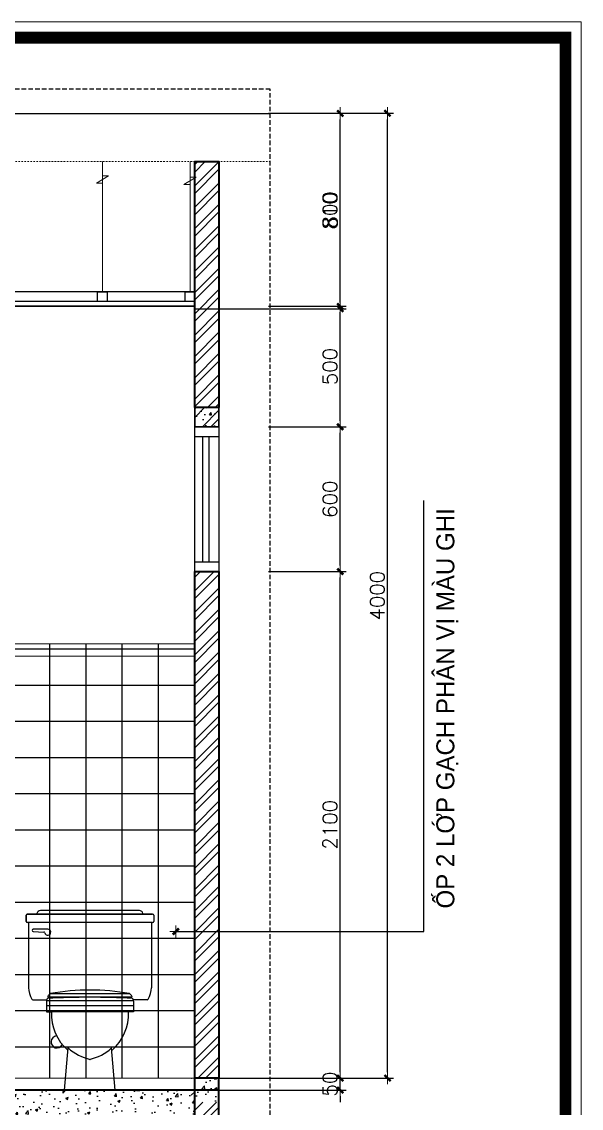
# Model space of a CAD drawing. Header units: millimetres. Extents: x 615730 to 2792744, y 139412 to 597571.
# Drawn here: x 1428010 to 1437293, y 263753 to 281772 of the extents above; entities that cross this region are included whole.
import ezdxf

# ---------------------------------------------------------------- set-up
doc = ezdxf.new("R2010")
doc.units = ezdxf.units.MM
doc.header["$MEASUREMENT"] = 0
doc.header["$PDMODE"] = 34
doc.linetypes.add('DASHDOT', pattern=[1, 0.5, -0.25, 0, -0.25])
doc.linetypes.add('HIDDEN', pattern=[0.375, 0.25, -0.125])
doc.layers.get('0').update_dxf_attribs({"lineweight": 5})
for name, color, linetype in [('CUA', 132, 'Continuous'), ('DUT', 250, 'HIDDEN'), ('H', 252, 'Continuous'), ('HACH', 250, 'Continuous'), ('NOITHAT', 144, 'Continuous'), ('TEXT', 2, 'Continuous'), ('THAY1', 7, 'Continuous'), ('thaydam', 42, 'Continuous')]:
    doc.layers.add(name, color=color, linetype=linetype)
for name, color, linetype, lineweight in [('NETNGOAITUONG', 1, 'Continuous', 40), ('thay', 7, 'Continuous', 15), ('TIM TRUC', 149, 'DASHDOT', 9), ('TUONG', 6, 'Continuous', 35), ('VLIEU', 250, 'Continuous', 9)]:
    doc.layers.add(name, color=color, linetype=linetype, lineweight=lineweight)
doc.styles.add('CHUHOA', font='')
doc.styles.add('romans', font='romans.shx', dxfattribs={"height": 240})
doc.styles.get('CHUHOA').set_extended_font_data('.VnAvantH')
doc.dimstyles.new('1-50', dxfattribs={"dimtxt": 200, "dimasz": 100, "dimexe": 100, "dimexo": 0, "dimgap": 50, "dimtad": 1, "dimdec": 0, "dimlfac": 0.25, "dimzin": 0, "dimdsep": 46, "dimtxsty": 'romans', "dimblk": ']', "dimcen": 0, "dimdle": 100, "dimclrd": 148, "dimclre": 148, "dimclrt": 2, "dimadec": 0, "dimazin": 0, "dimtfac": 1.111111, "dimtdec": 0, "dimtix": 1, "dimtmove": 2, "dimatfit": 3, "dimldrblk": ']', "dimfxl": 200, "dimtolj": 1, "dimtzin": 0, "dimarcsym": 0})
doc.dimstyles.new('100', dxfattribs={"dimtxt": 200, "dimasz": 100, "dimexe": 100, "dimexo": 0, "dimgap": 50, "dimtad": 1, "dimdec": 0, "dimdsep": 46, "dimtxsty": 'romans', "dimblk": ']', "dimcen": 50, "dimdle": 100, "dimclrd": 148, "dimclre": 148, "dimclrt": 2, "dimadec": 0, "dimazin": 0, "dimtfac": 0.4, "dimtdec": 0, "dimtix": 1, "dimtmove": 2, "dimatfit": 3, "dimldrblk": ']', "dimfxl": 150, "dimtvp": 0.004, "dimtolj": 1, "dimarcsym": 0})
pattern_1 = [(45, (600767.42, 0), (-176.776695, 176.776695), []), (45, (600767.42, 125), (-176.776695, 176.776695), [])]

# ---------------------------------------------------------------- blocks, each defined once
blk = doc.blocks.new('xi2')
at = {"layer": 'NOITHAT'}
for p, q in [((-265, 725), (-265, 700)), ((-265, 700), (-265, 725)), ((260, 730), (-260, 730)), ((260, 730), (-260, 730)), ((-260, 730), (260, 730)), ((205, 745), (-205, 745)), ((265, 725), (265, 700)), ((260, 695), (-260, 695)), ((260, 695), (-260, 695)), ((-255, 695), (-255, 425)), ((255, 695), (255, 425)), ((-175, 667.5), (-235, 667.5)), ((-235, 657.5), (-191.8, 655.7)), ((-237, 375), (-178, 375)), ((180, 370), (-180, 370)), ((-180, 368.4), (-180, 325)), ((171.5, 385), (-171.5, 385)), ((165, 400), (-165, 400)), ((237, 375), (178, 375)), ((180, 368.4), (180, 325)), ((180, 350), (-180, 350)), ((-180, 325), (-160, 325)), ((180, 325), (-180, 325)), ((180, 325), (160, 325)), ((-105, 0), (-90, 175)), ((105, 0), (90, 175)), ((105, 0), (-105, 0))]:
    blk.add_line(p, q, dxfattribs=at)
for centre, radius, start, end in [((-260, 725), 5, 90, 180), ((-260, 725), 5, 90, 180), ((-222.7, 733), 3, 270, 350.4059), ((-205, 730), 15, 90, 170.4059), ((205, 730), 15, 9.5941, 90), ((222.7, 733), 3, 189.5941, 270), ((260, 725), 5, 0, 90), ((-260, 700), 5, 180, 270), ((-260, 700), 5, 180, 270), ((260, 700), 5, 270, 0), ((-235, 662.5), 5, 90, 270), ((-192, 650.7), 5, 14.2156, 87.6141), ((-175, 655), 12.5, 194.2156, 90), ((-134.5, 433.9), 120.8, 184.2251, 207.7316), ((0, -500), 915, 79.6604, 100.3396), ((134.5, 433.9), 120.8, 332.2684, 355.7749), ((-237, 380), 5, 207.7316, 270), ((-139.3, 368.5), 40.7, 167.0315, 180.0995), ((-176, 376.9), 3, 93.5715, 167.0315), ((-12, -2251.3), 2636.3, 89.7392, 93.5715), ((-171.5, 388), 3, 148.7432, 270), ((-139.3, 368.5), 40.7, 130.2744, 148.7432), ((-163.7, 397.2), 3, 100.3396, 130.2744), ((12, -2251.3), 2636.3, 86.4285, 90.2608), ((163.7, 397.2), 3, 49.7256, 79.6604), ((139.3, 368.5), 40.7, 31.2568, 49.7256), ((171.5, 388), 3, 270, 31.2568), ((176, 376.9), 3, 12.9685, 86.4285), ((139.3, 368.5), 40.7, 359.9005, 12.9685), ((237, 380), 5, 270, 332.2684), ((40.9, 316.9), 201.1, 177.6913, 229.0512), ((-40.9, 316.9), 201.1, 310.9488, 2.3087), ((-136.5, 200), 25, 96.5563, 330.6432), ((40.9, 316.9), 193.1, 227.2983, 258.2519), ((-40.9, 316.9), 193.1, 281.7481, 312.7017)]:
    blk.add_arc(centre, radius, start, end, dxfattribs=at)
blk = doc.blocks.new(']')
for p, q in [((1, 0), (-1, 0)), ((0, 1), (0, -1))]:
    blk.add_line(p, q)
at = {"color": 9, "const_width": 0.4}
blk.add_lwpolyline([(-0.51, -0.51), (0.51, 0.51)], dxfattribs=at)
blk = doc.blocks.new('*D2804')
at = {"layer": 'DEFPOINTS', "color": 0, "ltscale": 10, "transparency": 16777216}
for p in [(1430882, 264253), (1433294, 264253), (1430882, 264053)]:
    blk.add_point(p, dxfattribs=at)
at = {"layer": 'VLIEU', "color": 148, "lineweight": -2, "ltscale": 10, "transparency": 16777216}
for p, q in [((1433294, 264353), (1433294, 264453)), ((1430882, 264253), (1433394, 264253)), ((1433294, 264053), (1433294, 264253)), ((1430882, 264053), (1433394, 264053)), ((1433294, 263953), (1433294, 263853))]:
    blk.add_line(p, q, dxfattribs=at)
at = {"layer": 'VLIEU', "color": 148, "lineweight": -2, "ltscale": 10, "transparency": 16777216, "xscale": 100, "yscale": 100, "zscale": 100}
for p, rotation in [((1433294, 264253), 270), ((1433294, 264053), 90)]:
    blk.add_blockref(']', p, dxfattribs=dict(at, rotation=rotation))
at = {"layer": 'VLIEU', "color": 2, "ltscale": 10, "transparency": 16777216, "insert": (1433124, 264153), "char_height": 240, "attachment_point": 5, "rotation": 90, "style": 'romans'}
blk.add_mtext('\\A1;50', dxfattribs=at)
blk = doc.blocks.new('*D2805')
at = {"layer": 'DEFPOINTS', "color": 0, "ltscale": 10, "transparency": 16777216}
for p in [(1432102, 272653), (1433294, 272653), (1430882, 264253)]:
    blk.add_point(p, dxfattribs=at)
at = {"layer": 'VLIEU', "color": 148, "lineweight": -2, "ltscale": 10, "transparency": 16777216}
for p, q in [((1432102, 272653), (1433394, 272653)), ((1433294, 264353), (1433294, 272553)), ((1430882, 264253), (1433394, 264253))]:
    blk.add_line(p, q, dxfattribs=at)
at = {"layer": 'VLIEU', "color": 148, "lineweight": -2, "ltscale": 10, "transparency": 16777216, "xscale": 100, "yscale": 100, "zscale": 100}
for p, rotation in [((1433294, 272653), 90), ((1433294, 264253), 270)]:
    blk.add_blockref(']', p, dxfattribs=dict(at, rotation=rotation))
at = {"layer": 'VLIEU', "color": 2, "ltscale": 10, "transparency": 16777216, "insert": (1433124, 268453), "char_height": 240, "attachment_point": 5, "rotation": 90, "style": 'romans'}
blk.add_mtext('\\A1;2100', dxfattribs=at)
blk = doc.blocks.new('*D2806')
at = {"layer": 'DEFPOINTS', "color": 0, "ltscale": 10, "transparency": 16777216}
for p in [(1432134, 280253), (1433294, 280253), (1430882, 277013)]:
    blk.add_point(p, dxfattribs=at)
at = {"layer": 'VLIEU', "color": 148, "lineweight": -2, "ltscale": 10, "transparency": 16777216}
for p, q in [((1432134, 280253), (1433394, 280253)), ((1433294, 277113), (1433294, 280153)), ((1430882, 277013), (1433394, 277013))]:
    blk.add_line(p, q, dxfattribs=at)
at = {"layer": 'VLIEU', "color": 148, "lineweight": -2, "ltscale": 10, "transparency": 16777216, "xscale": 100, "yscale": 100, "zscale": 100}
for p, rotation in [((1433294, 280253), 90), ((1433294, 277013), 270)]:
    blk.add_blockref(']', p, dxfattribs=dict(at, rotation=rotation))
at = {"layer": 'VLIEU', "color": 2, "ltscale": 10, "transparency": 16777216, "insert": (1433124, 278633), "char_height": 240, "attachment_point": 5, "rotation": 90, "style": 'romans'}
blk.add_mtext('\\A1;810', dxfattribs=at)
blk = doc.blocks.new('*D2807')
at = {"layer": 'DEFPOINTS', "color": 0, "ltscale": 10, "transparency": 16777216}
for p in [(1432356, 280253), (1434078, 280253), (1432356, 264253)]:
    blk.add_point(p, dxfattribs=at)
at = {"layer": 'VLIEU', "color": 148, "lineweight": -2, "ltscale": 10, "transparency": 16777216}
for p, q in [((1432356, 280253), (1434178, 280253)), ((1434078, 264353), (1434078, 280153)), ((1432356, 264253), (1434178, 264253))]:
    blk.add_line(p, q, dxfattribs=at)
at = {"layer": 'VLIEU', "color": 148, "lineweight": -2, "ltscale": 10, "transparency": 16777216, "xscale": 100, "yscale": 100, "zscale": 100}
for p, rotation in [((1434078, 280253), 90), ((1434078, 264253), 270)]:
    blk.add_blockref(']', p, dxfattribs=dict(at, rotation=rotation))
at = {"layer": 'VLIEU', "color": 2, "ltscale": 10, "transparency": 16777216, "insert": (1433908, 272253), "char_height": 240, "attachment_point": 5, "rotation": 90, "style": 'romans'}
blk.add_mtext('\\A1;4000', dxfattribs=at)
blk = doc.blocks.new('*D2945')
at = {"layer": 'DEFPOINTS', "color": 0, "ltscale": 10, "transparency": 16777216}
for p in [(1432102, 275053), (1433294, 275053), (1432102, 272653)]:
    blk.add_point(p, dxfattribs=at)
at = {"layer": 'VLIEU', "color": 148, "lineweight": -2, "ltscale": 10, "transparency": 16777216}
for p, q in [((1432102, 275053), (1433394, 275053)), ((1433294, 272753), (1433294, 274953)), ((1432102, 272653), (1433394, 272653))]:
    blk.add_line(p, q, dxfattribs=at)
at = {"layer": 'VLIEU', "color": 148, "lineweight": -2, "ltscale": 10, "transparency": 16777216, "xscale": 100, "yscale": 100, "zscale": 100}
for p, rotation in [((1433294, 275053), 90), ((1433294, 272653), 270)]:
    blk.add_blockref(']', p, dxfattribs=dict(at, rotation=rotation))
at = {"layer": 'VLIEU', "color": 2, "ltscale": 10, "transparency": 16777216, "insert": (1433124, 273853), "char_height": 240, "attachment_point": 5, "rotation": 90, "style": 'romans'}
blk.add_mtext('\\A1;600', dxfattribs=at)
blk = doc.blocks.new('*D2946')
at = {"layer": 'DEFPOINTS', "color": 0, "ltscale": 10, "transparency": 16777216}
for p in [(1432102, 277053), (1433294, 277053), (1432102, 275053)]:
    blk.add_point(p, dxfattribs=at)
at = {"layer": 'VLIEU', "color": 148, "lineweight": -2, "ltscale": 10, "transparency": 16777216}
for p, q in [((1432102, 277053), (1433394, 277053)), ((1433294, 275153), (1433294, 276953)), ((1432102, 275053), (1433394, 275053))]:
    blk.add_line(p, q, dxfattribs=at)
at = {"layer": 'VLIEU', "color": 148, "lineweight": -2, "ltscale": 10, "transparency": 16777216, "xscale": 100, "yscale": 100, "zscale": 100}
for p, rotation in [((1433294, 277053), 90), ((1433294, 275053), 270)]:
    blk.add_blockref(']', p, dxfattribs=dict(at, rotation=rotation))
at = {"layer": 'VLIEU', "color": 2, "ltscale": 10, "transparency": 16777216, "insert": (1433124, 276053), "char_height": 240, "attachment_point": 5, "rotation": 90, "style": 'romans'}
blk.add_mtext('\\A1;500', dxfattribs=at)
blk = doc.blocks.new('*D2947')
at = {"layer": 'DEFPOINTS', "color": 0, "ltscale": 10, "transparency": 16777216}
for p in [(1432102, 280253), (1433294, 280253), (1432102, 277053)]:
    blk.add_point(p, dxfattribs=at)
at = {"layer": 'VLIEU', "color": 148, "lineweight": -2, "ltscale": 10, "transparency": 16777216}
for p, q in [((1432102, 280253), (1433394, 280253)), ((1433294, 277153), (1433294, 280153)), ((1432102, 277053), (1433394, 277053))]:
    blk.add_line(p, q, dxfattribs=at)
at = {"layer": 'VLIEU', "color": 148, "lineweight": -2, "ltscale": 10, "transparency": 16777216, "xscale": 100, "yscale": 100, "zscale": 100}
for p, rotation in [((1433294, 280253), 90), ((1433294, 277053), 270)]:
    blk.add_blockref(']', p, dxfattribs=dict(at, rotation=rotation))
at = {"layer": 'VLIEU', "color": 2, "ltscale": 10, "transparency": 16777216, "insert": (1433124, 278653), "char_height": 240, "attachment_point": 5, "rotation": 90, "style": 'romans'}
blk.add_mtext('\\A1;800', dxfattribs=at)

msp = doc.modelspace()

# ---------------------------------------------------------------- hatches: boundary and pattern name
at = {"layer": 'HACH'}
h = msp.add_hatch(dxfattribs=at)
h.set_pattern_fill('ANSI32', color=256, scale=800, style=0)
h.set_pattern_definition([(45, (1554041.56, 1702275.22), (-212.132034, 212.132034), []), (45, (1554182.98, 1702275.22), (-212.132034, 212.132034), [])])
h.paths.add_polyline_path([(1431282.1, 275052.6), (1431282.1, 275372.6), (1430882.1, 275372.6), (1430882.1, 275052.6)])
h = msp.add_hatch(dxfattribs=at)
h.set_pattern_fill('AR-CONC', color=256, scale=60, style=0)
h.set_pattern_definition([(50, (1554041.56, 1702275.22), (430.35611, -37.65128), [45, -495]), (355, (1554041.56, 1702275.2), (-83.2508, 451.31528), [36, -396]), (100.4514, (1554077.42, 1702272.1), (347.10563, 413.66373), [38.24411, -420.68527]), (46.1842, (1554041.56, 1702395.2), (640.34463, -99.3114), [67.5, -742.5]), (96.6356, (1554094.9, 1702386.94), (560.79762, 584.47072), [57.36617, -631.0278]), (351.1842, (1554041.56, 1702395.2), (560.79717, 584.47116), [54, -594]), (21, (1554101.56, 1702365.22), (358.14423, -241.571334), [45, -495]), (326, (1554101.56, 1702365.2), (145.9892, 435.09003), [36, -396]), (71.4514, (1554131.4, 1702345.1), (504.13358, 193.5183), [38.24411, -420.68527]), (37.5, (1554041.56, 1702275.22), (7.295913, 199.736312), [0, -391.2, 0, -402, 0, -397.5]), (7.5, (1554041.56, 1702275.22), (157.841722, 236.647027), [0, -229.2, 0, -382.2, 0, -151.5]), (327.5, (1553907.76, 1702275.22), (320.293462, -13.532923), [0, -150, 0, -468, 0, -621]), (317.5, (1553847.76, 1702275.22), (349.9117, 60.06299), [0, -195, 0, -310.8, 0, -441])])
h.paths.add_polyline_path([(1431282.1, 275052.6), (1431282.1, 275372.6), (1430882.1, 275372.6), (1430882.1, 275052.6)])
h = msp.add_hatch(dxfattribs=at)
h.set_pattern_fill('NET', color=256, scale=4800, style=0)
h.set_pattern_definition([(0, (431877.36, 50571.64), (1e-13, 600), []), (90, (431877.36, 50571.64), (-600, 2e-13), [])])
h.paths.add_polyline_path([(1422882.1, 271452.7), (1430882.1, 271452.7), (1430882.1, 264252.7), (1422882.1, 264252.7)])
h = msp.add_hatch(dxfattribs=at)
h.set_pattern_fill('ANSI32', color=256, scale=800, style=0)
h.set_pattern_definition([(45, (1563743.43, 1701075.26), (-212.132034, 212.132034), []), (45, (1563884.85, 1701075.26), (-212.132034, 212.132034), [])])
h.paths.add_polyline_path([(1430882.1, 263852.7), (1430882.1, 264252.7), (1430824, 264252.7), (1430824, 263852.7)])
h = msp.add_hatch(dxfattribs=at)
h.set_pattern_fill('AR-CONC', color=256, scale=60, style=0)
h.set_pattern_definition([(50, (1563743.43, 1701075.26), (430.35611, -37.65128), [45, -495]), (355, (1563743.43, 1701075.26), (-83.2508, 451.31528), [36, -396]), (100.4514, (1563779.3, 1701072.12), (347.10563, 413.66373), [38.24411, -420.68527]), (46.1842, (1563743.43, 1701195.26), (640.34463, -99.3114), [67.5, -742.5]), (96.6356, (1563796.8, 1701187), (560.79762, 584.47072), [57.36617, -631.0278]), (351.1842, (1563743.4, 1701195.26), (560.79717, 584.47116), [54, -594]), (21, (1563803.43, 1701165.26), (358.14423, -241.571334), [45, -495]), (326, (1563803.43, 1701165.26), (145.9892, 435.09003), [36, -396]), (71.4514, (1563833.28, 1701145.13), (504.13358, 193.5183), [38.24411, -420.68527]), (37.5, (1563743.43, 1701075.26), (7.295913, 199.736312), [0, -391.2, 0, -402, 0, -397.5]), (7.5, (1563743.43, 1701075.26), (157.841722, 236.647027), [0, -229.2, 0, -382.2, 0, -151.5]), (327.5, (1563609.63, 1701075.26), (320.293462, -13.532923), [0, -150, 0, -468, 0, -621]), (317.5, (1563549.63, 1701075.26), (349.9117, 60.06299), [0, -195, 0, -310.8, 0, -441])])
h.paths.add_polyline_path([(1431282.1, 263852.7), (1431282.1, 264252.7), (1430824, 264252.7), (1430824, 263852.7)])
h = msp.add_hatch(dxfattribs=at)
h.set_pattern_fill('AR-CONC', color=256, scale=60, style=0)
h.set_pattern_definition([(50, (1609358.2, 2931952.7), (430.35611, -37.65128), [45, -495]), (355, (1609358.2, 2931952.7), (-83.2508, 451.31528), [36, -396]), (100.4514, (1609394.1, 2931949.57), (347.10563, 413.663725), [38.244114, -420.68527]), (46.1842, (1609358.2, 2932072.7), (640.34463, -99.31141), [67.5, -742.5]), (96.6356, (1609411.6, 2932064.43), (560.79762, 584.47072), [57.36617, -631.0278]), (351.1842, (1609358.2, 2932072.7), (560.79717, 584.47116), [54, -594]), (21, (1609418.2, 2932042.7), (358.14423, -241.571334), [45, -495]), (326, (1609418.2, 2932042.7), (145.9892, 435.09003), [36, -396]), (71.4514, (1609448.06, 2932022.58), (504.13358, 193.5183), [38.244114, -420.68527]), (37.5, (1609358.22, 2931952.71), (7.295913, 199.736312), [0, -391.2, 0, -402, 0, -397.5]), (7.5, (1609358.22, 2931952.7), (157.841722, 236.647027), [0, -229.2, 0, -382.2, 0, -151.5]), (327.5, (1609224.42, 2931952.71), (320.293462, -13.532923), [0, -150, 0, -468, 0, -621]), (317.5, (1609164.42, 2931952.7), (349.911702, 60.06299), [0, -195, 0, -310.8, 0, -441])])
h.paths.add_polyline_path([(1430882.1, 263652.7), (1430882.1, 264052.7), (1422882.1, 264052.7), (1422882.1, 263652.7)])
at = {"layer": 'VLIEU', "ltscale": 10}
h = msp.add_hatch(dxfattribs=at)
h.set_pattern_fill('STEEL', color=256, scale=2000, style=0)
h.set_pattern_definition(pattern_1)
h.paths.add_polyline_path([(1431282.1, 272652.6), (1430882.1, 272652.6), (1430882.1, 264252.7), (1431282.1, 264252.7)])
h.paths.add_polyline_path([(1431282.1, 279452.6), (1430882.1, 279452.6), (1430882.1, 279192.4), (1430902.1, 279192.4), (1430882.1, 279180.4), (1430882.1, 275372.6), (1431282.1, 275372.6)])
h.paths.add_polyline_path([(1422882.1, 279452.6), (1422068.7, 279452.6), (1422068.7, 273852.7), (1422882.1, 273852.7), (1422882.1, 279095.6), (1422862.1, 279095.6), (1422882.1, 279107.6)])
h = msp.add_hatch(dxfattribs=at)
h.set_pattern_fill('STEEL', color=256, scale=2000, style=0)
h.set_pattern_definition(pattern_1)
h.paths.add_polyline_path([(1431282.1, 261093.4), (1431282.1, 263852.7), (1430882.1, 263852.7), (1430882.1, 261078.3), (1431072, 261078.3), (1431072, 260918.3)])

# ---------------------------------------------------------------- linework, layer by layer
at = {"layer": 'CUA'}
for p, q in [((1421314.7, 280252.7), (1432133.7, 280252.7)), ((1430882.1, 272652.6), (1430882.1, 275052.6)), ((1431282.1, 275052.6), (1430882.1, 275052.6)), ((1431282.1, 275052.6), (1430882.1, 275052.6)), ((1431282.1, 275052.6), (1431282.1, 272652.6)), ((1430882.1, 274892.6), (1431282.1, 274892.6)), ((1431009.3, 274892.6), (1431009.3, 272812.6)), ((1431114.9, 274892.6), (1431114.9, 272812.6)), ((1430882.1, 272812.6), (1431282.1, 272812.6)), ((1431282.1, 272652.6), (1430882.1, 272652.6))]:
    msp.add_line(p, q, dxfattribs=at)
at = {"layer": 'DUT', "color": 2, "ltscale": 300}
msp.add_lwpolyline([(1421314.7, 260038.1), (1432133.7, 260038.1), (1432133.7, 280652.7), (1421314.7, 280652.7)], close=True, dxfattribs=at)
at = {"layer": 'H', "const_width": 197}
msp.add_lwpolyline([(1398551.1, 254455.8), (1437030.2, 254455.8), (1437030.2, 281509.4), (1398551.1, 281509.4)], close=True, dxfattribs=at)
at = {"layer": 'NETNGOAITUONG'}
for p, q in [((1430882.1, 261078.2), (1430882.1, 264252.6)), ((1431282.1, 261078.3), (1431282.1, 264252.7)), ((1431282.1, 264052.7), (1422882.1, 264052.7))]:
    msp.add_line(p, q, dxfattribs=at)
for points in [[(1431282.1, 275372.6), (1430882.1, 275372.6), (1430882.1, 279452.6), (1431282.1, 279452.6)], [(1430882.1, 272652.6), (1431282.1, 272652.6), (1431282.1, 264252.7), (1430882.1, 264252.7)]]:
    msp.add_lwpolyline(points, close=True, dxfattribs=at)
at = {"layer": 'thay', "linetype": 'Continuous'}
msp.add_lwpolyline([(1398288.4, 254193.2), (1437292.9, 254193.2), (1437292.9, 281772), (1398288.4, 281772)], close=True, dxfattribs=at)
at = {"layer": 'THAY1'}
for p, q in [((1430882.1, 277292.7), (1422882.1, 277292.7)), ((1430882.1, 277132.7), (1422882.1, 277132.7))]:
    msp.add_line(p, q, dxfattribs=at)
at = {"layer": 'thaydam'}
for points in [[(1429269.5, 277292.7), (1429429.5, 277292.7), (1429429.5, 277132.7), (1429269.5, 277132.7)], [(1430722.1, 277292.7), (1430882.1, 277292.7), (1430882.1, 277132.7), (1430722.1, 277132.7)]]:
    msp.add_lwpolyline(points, close=True, dxfattribs=at)
at = {"layer": 'TIM TRUC', "ltscale": 50}
for points in [[(1432137.8, 280252.6), (1417903, 280252.6)], [(1432137.8, 279452.6), (1421314.7, 279452.6)], [(1432137.8, 264252.6), (1417903, 264252.6)]]:
    msp.add_lwpolyline(points, dxfattribs=at)
at = {"layer": 'TUONG'}
msp.add_line((1430882.1, 277052.7), (1422882.1, 277052.7), dxfattribs=at)
msp.add_lwpolyline([(1430882.1, 275372.6), (1431282.1, 275372.6), (1431282.1, 275052.6), (1430882.1, 275052.6)], close=True, dxfattribs=at)
at = {"layer": 'VLIEU', "ltscale": 10}
for p, q in [((1429349.5, 280252.6), (1429349.5, 280252.7)), ((1430802.1, 280252.6), (1430802.1, 280252.7)), ((1429349.5, 277292.7), (1429349.5, 279452.6)), ((1430802.1, 277292.7), (1430802.1, 279452.6))]:
    msp.add_line(p, q, dxfattribs=at)
for points in [[(1429349.5, 279076.9), (1429349.5, 279095.6), (1429249.5, 279095.6), (1429449.5, 279215.6), (1429349.5, 279215.6), (1429349.5, 279234.4)], [(1430802.1, 279053.6), (1430802.1, 279072.4), (1430702.1, 279072.4), (1430902.1, 279192.4), (1430802.1, 279192.4), (1430802.1, 279211.1)]]:
    msp.add_lwpolyline(points, dxfattribs=at)
for points in [[(1422882.1, 271452.7), (1430882.1, 271452.7), (1430882.1, 264252.7), (1422882.1, 264252.7)], [(1422882.1, 271252.7), (1430882.1, 271252.7), (1430882.1, 264052.7), (1422882.1, 264052.7)]]:
    msp.add_lwpolyline(points, close=True, dxfattribs=at)

# ---------------------------------------------------------------- block references
at = {"layer": 'TUONG', "xscale": 4, "yscale": 4, "zscale": 4}
msp.add_blockref('xi2', (1429142.1, 264052.7), dxfattribs=at)

# ---------------------------------------------------------------- texts
at = {"layer": 'TEXT', "style": 'CHUHOA'}
msp.add_text('èp 2 líp g¹ch ph©n vÞ mµu ghi', height=298.318, rotation=90, dxfattribs=at).set_placement((1435186.9, 267065.7))

# ---------------------------------------------------------------- dimensions: what is measured, and where the dimension line sits
at = {"layer": 'VLIEU', "ltscale": 10}
for base, p1, p2, picture, middle in [((1433293.5, 280252.7), (1430882.1, 277012.6), (1432133.7, 280252.7), '*D2806', (1433123.5, 278632.7)), ((1433293.5, 280252.6), (1432102.2, 277052.7), (1432102.2, 280252.6), '*D2947', (1433123.5, 278652.6)), ((1434078.2, 280252.7), (1432355.9, 264252.7), (1432355.9, 280252.7), '*D2807', (1433908.2, 272252.7)), ((1433293.5, 277052.7), (1432102.2, 275052.6), (1432102.2, 277052.7), '*D2946', (1433123.5, 276052.6)), ((1433293.5, 275052.6), (1432102.2, 272652.6), (1432102.2, 275052.6), '*D2945', (1433123.5, 273852.6)), ((1433293.5, 272652.6), (1430882.1, 264252.6), (1432102.2, 272652.6), '*D2805', (1433123.5, 268452.6)), ((1433293.5, 264252.6), (1430882.1, 264052.7), (1430882.1, 264252.6), '*D2804', (1433123.5, 264152.6))]:
    dim = msp.add_linear_dim(base=base, p1=p1, p2=p2, angle=90, dimstyle='1-50', dxfattribs=at)
    dim.commit()
    dim.dimension.update_dxf_attribs({"geometry": picture, "text_midpoint": middle})

# ---------------------------------------------------------------- leaders
at = {"layer": 'HACH'}
msp.add_leader([(1430567.1, 266685), (1434682.6, 266685), (1434682.6, 273829.5)], dimstyle='100', override={"dimtad": 0}, dxfattribs=at)

doc.saveas('drawing.dxf')
